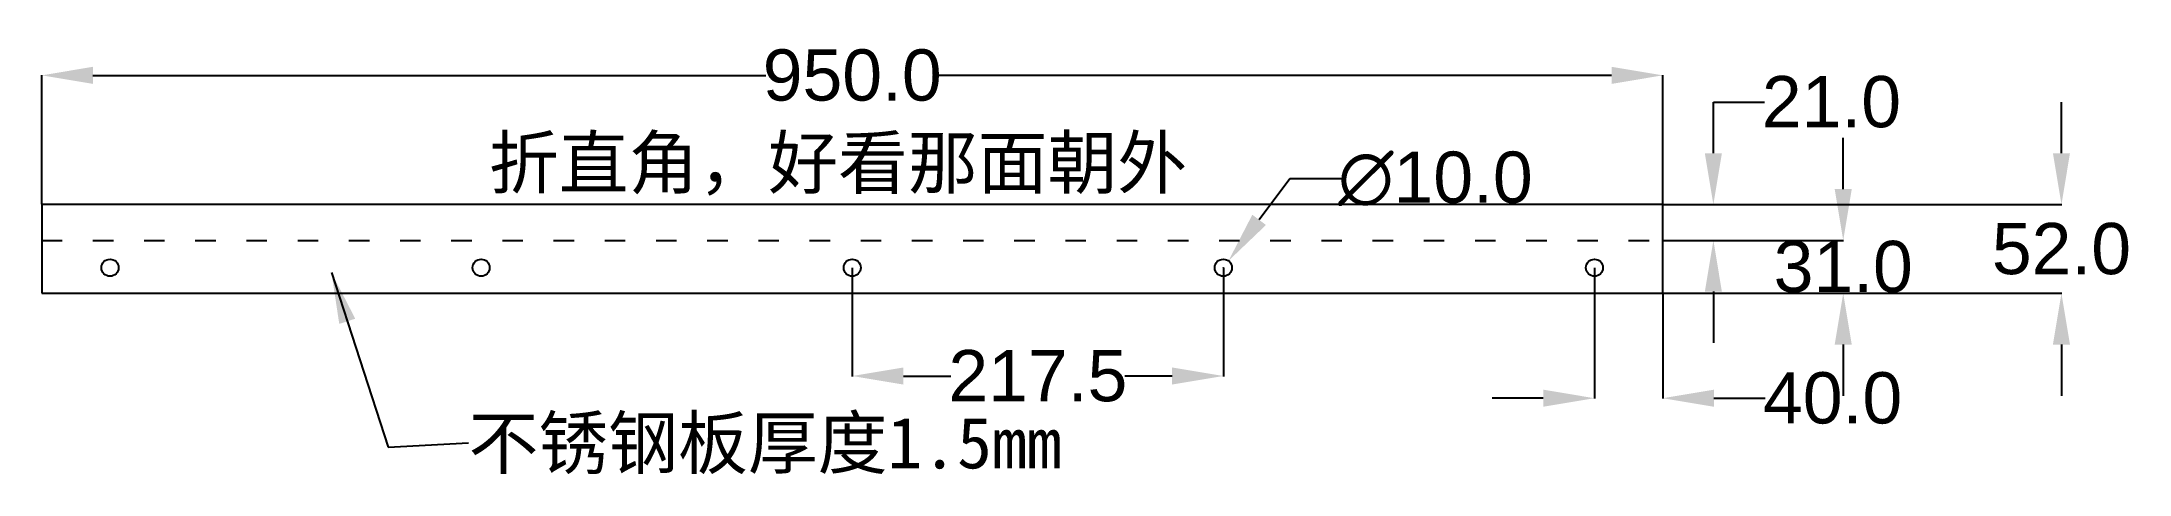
# Model space of a CAD drawing. Header units: millimetres. Extents: x 0 to 1223, y -106 to 147.
import ezdxf

# ---------------------------------------------------------------- set-up
doc = ezdxf.new("R2010")
doc.units = ezdxf.units.MM
doc.header["$PDMODE"] = 35
doc.linetypes.add('ACAD_ISO03W100', pattern=[30, 12, -18])
doc.styles.get("Standard").update_dxf_attribs({"font": 'arial.ttf'})
doc.dimstyles.get("Standard").update_dxf_attribs({"dimtxt": 30, "dimasz": 30, "dimexe": 0.18, "dimexo": 0.0625, "dimgap": 0.09, "dimtad": 0, "dimtih": 1, "dimtoh": 1, "dimdec": 1, "dimzin": 0, "dimdsep": 46, "dimtxsty": 'Standard', "dimcen": 0.09, "dimclrd": 3, "dimclre": 3, "dimclrt": 3, "dimadec": 0, "dimazin": 0, "dimtfac": 1, "dimtdec": 1, "dimtofl": 0, "dimtmove": 0, "dimatfit": 3, "dimfxl": 1, "dimtolj": 1, "dimtzin": 0, "dimarcsym": 0})

# ---------------------------------------------------------------- blocks, each defined once
blk = doc.blocks.new('*D30')
at = {"color": 3, "lineweight": -2, "transparency": 16777216}
for p, q in [((0, 52.1), (0, 127.7)), ((30, 127.6), (424.3, 127.6)), ((920, 127.6), (525.7, 127.6)), ((950, 52.1), (950, 127.7))]:
    blk.add_line(p, q, dxfattribs=at)
at = {"color": 3, "transparency": 16777216}
for points in [[(30, 132.6), (30, 122.6), (0, 127.6)], [(920, 132.6), (920, 122.6), (950, 127.6)]]:
    blk.add_solid(points, dxfattribs=at)
at = {"layer": 'Defpoints', "color": 0, "transparency": 16777216}
for p in [(950, 127.6), (0, 52), (950, 52)]:
    blk.add_point(p, dxfattribs=at)
at = {"color": 3, "transparency": 16777216, "insert": (475, 127.6), "char_height": 30, "attachment_point": 5}
blk.add_mtext('\\A1;950.0', dxfattribs=at)
blk = doc.blocks.new('*D31')
at = {"color": 3, "lineweight": -2, "transparency": 16777216}
for p, q in [((1183.7, 82), (1183.7, 112)), ((950.1, 52), (1183.9, 52)), ((950.1, 0), (1183.9, 0)), ((1183.7, -30), (1183.7, -60))]:
    blk.add_line(p, q, dxfattribs=at)
at = {"color": 3, "transparency": 16777216}
for points in [[(1178.7, 82), (1188.7, 82), (1183.7, 52)], [(1178.7, -30), (1188.7, -30), (1183.7, 0)]]:
    blk.add_solid(points, dxfattribs=at)
at = {"layer": 'Defpoints', "color": 0, "transparency": 16777216}
for p in [(950, 52), (1183.7, 52), (950, 0)]:
    blk.add_point(p, dxfattribs=at)
at = {"color": 3, "transparency": 16777216, "insert": (1183.7, 26), "char_height": 30, "attachment_point": 5}
blk.add_mtext('\\A1;52.0', dxfattribs=at)
blk = doc.blocks.new('*D32')
at = {"color": 3, "lineweight": -2, "transparency": 16777216}
for p, q in [((979.7, 82), (979.7, 112)), ((979.7, 112), (1009.7, 112)), ((950.1, 52), (979.8, 52)), ((950.1, 31), (979.8, 31)), ((979.7, 1), (979.7, -29))]:
    blk.add_line(p, q, dxfattribs=at)
at = {"color": 3, "transparency": 16777216}
for points in [[(974.7, 82), (984.7, 82), (979.7, 52)], [(974.7, 1), (984.7, 1), (979.7, 31)]]:
    blk.add_solid(points, dxfattribs=at)
at = {"layer": 'Defpoints', "color": 0, "transparency": 16777216}
for p in [(950.1, 52), (979.7, 52), (950, 31)]:
    blk.add_point(p, dxfattribs=at)
at = {"color": 3, "transparency": 16777216, "insert": (1048.9, 112), "char_height": 30, "attachment_point": 5}
blk.add_mtext('\\A1;21.0', dxfattribs=at)
blk = doc.blocks.new('*D33')
at = {"color": 3, "lineweight": -2, "transparency": 16777216}
for p, q in [((1055.8, 61), (1055.8, 91)), ((950.1, 31), (1056, 31)), ((950.1, 0), (1056, 0)), ((1055.8, -30), (1055.8, -60))]:
    blk.add_line(p, q, dxfattribs=at)
at = {"color": 3, "transparency": 16777216}
for points in [[(1050.8, 61), (1060.8, 61), (1055.8, 31)], [(1050.8, -30), (1060.8, -30), (1055.8, 0)]]:
    blk.add_solid(points, dxfattribs=at)
at = {"layer": 'Defpoints', "color": 0, "transparency": 16777216}
for p in [(950, 31), (1055.8, 31), (950, 0)]:
    blk.add_point(p, dxfattribs=at)
at = {"color": 3, "transparency": 16777216, "insert": (1055.8, 15.5), "char_height": 30, "attachment_point": 5}
blk.add_mtext('\\A1;31.0', dxfattribs=at)
blk = doc.blocks.new('*D34')
at = {"color": 3, "lineweight": -2, "transparency": 16777216}
for p, q in [((910, 14.9), (910, -61.6)), ((950, -0.1), (950, -61.6)), ((880, -61.4), (850, -61.4)), ((980, -61.4), (1010, -61.4))]:
    blk.add_line(p, q, dxfattribs=at)
at = {"color": 3, "transparency": 16777216}
for points in [[(880, -56.4), (880, -66.4), (910, -61.4)], [(980, -56.4), (980, -66.4), (950, -61.4)]]:
    blk.add_solid(points, dxfattribs=at)
at = {"layer": 'Defpoints', "color": 0, "transparency": 16777216}
for p in [(910, 15), (950, 0), (950, -61.4)]:
    blk.add_point(p, dxfattribs=at)
at = {"color": 3, "transparency": 16777216, "insert": (1049.6, -61.4), "char_height": 30, "attachment_point": 5}
blk.add_mtext('\\A1;40.0', dxfattribs=at)
blk = doc.blocks.new('*D35')
at = {"color": 3, "lineweight": -2, "transparency": 16777216}
for p, q in [((475, 14.9), (475, -48.6)), ((692.5, 14.9), (692.5, -48.6)), ((505, -48.4), (532.7, -48.4)), ((662.5, -48.4), (634.8, -48.4))]:
    blk.add_line(p, q, dxfattribs=at)
at = {"color": 3, "transparency": 16777216}
for points in [[(505, -43.4), (505, -53.4), (475, -48.4)], [(662.5, -43.4), (662.5, -53.4), (692.5, -48.4)]]:
    blk.add_solid(points, dxfattribs=at)
at = {"layer": 'Defpoints', "color": 0, "transparency": 16777216}
for p in [(475, 15), (692.5, 15), (692.5, -48.4)]:
    blk.add_point(p, dxfattribs=at)
at = {"color": 3, "transparency": 16777216, "insert": (583.8, -48.4), "char_height": 30, "attachment_point": 5}
blk.add_mtext('\\A1;217.5', dxfattribs=at)
blk = doc.blocks.new('*D36')
at = {"color": 3, "lineweight": -2, "transparency": 16777216}
for p, q in [((731.5, 67), (713.5, 43)), ((761.5, 67), (731.5, 67)), ((692.4, 15), (692.6, 15)), ((692.5, 14.9), (692.5, 15.1))]:
    blk.add_line(p, q, dxfattribs=at)
at = {"color": 3, "transparency": 16777216}
blk.add_solid([(709.5, 46), (717.5, 40), (695.5, 19)], dxfattribs=at)
at = {"layer": 'Defpoints', "color": 0, "transparency": 16777216}
for p in [(695.5, 19), (689.5, 11)]:
    blk.add_point(p, dxfattribs=at)
at = {"color": 3, "transparency": 16777216, "insert": (816.8, 67), "char_height": 30, "attachment_point": 5}
blk.add_mtext('\\A1;∅10.0', dxfattribs=at)

msp = doc.modelspace()

# ---------------------------------------------------------------- linework, layer by layer
at = {"color": 0}
for p, q in [((950, 52), (0, 52)), ((0, 52), (0, 31)), ((950, 31), (950, 52)), ((0, 31), (0, 0)), ((950, 0), (950, 31)), ((0, 0), (950, 0))]:
    msp.add_line(p, q, dxfattribs=at)
at = {"color": 4, "linetype": 'ACAD_ISO03W100'}
msp.add_line((0, 31), (950, 31), dxfattribs=at)
at = {"color": 0}
for centre in [(40, 15), (257.5, 15), (475, 15), (692.5, 15), (910, 15)]:
    msp.add_circle(centre, 5, dxfattribs=at)

# ---------------------------------------------------------------- texts
at = {"color": 4, "insert": (262.06, 91.53), "char_height": 30, "width": 439.0276, "attachment_point": 1}
msp.add_mtext('{\\fSimSun|b0|i0|c134|p2;折直角，好看那面朝外}', dxfattribs=at)
at = {"color": 3, "insert": (250.13, -72.48), "char_height": 30, "width": 467.8389, "attachment_point": 1}
msp.add_mtext('{\\fSimSun|b0|i0|c134|p2;不锈钢板厚度1.5mm}', dxfattribs=at)

# ---------------------------------------------------------------- dimensions: what is measured, and where the dimension line sits
at = {"color": 3}
for base, p1, p2, picture, middle in [((950, 127.56), (0, 52), (950, 52), '*D30', (475, 127.56)), ((692.5, -48.42), (475, 15), (692.5, 15), '*D35', (583.75, -48.42)), ((950, -61.39), (910, 15), (950, 0), '*D34', (1049.61, -61.39))]:
    dim = msp.add_linear_dim(base=base, p1=p1, p2=p2, dimstyle='Standard', dxfattribs=at)
    dim.commit()
    dim.dimension.update_dxf_attribs({"geometry": picture, "text_midpoint": middle})
dim = msp.add_linear_dim(base=(979.66, 52), p1=(950, 31), p2=(950.06, 52), angle=90, dimstyle='Standard', dxfattribs=at)
dim.commit()
dim.dimension.update_dxf_attribs({"geometry": '*D32', "text_midpoint": (1048.92, 112), "dimtype": 160})
for base, p2, picture, middle in [((1183.67, 52), (950, 52), '*D31', (1183.67, 26)), ((1055.8, 31), (950, 31), '*D33', (1055.8, 15.5))]:
    dim = msp.add_linear_dim(base=base, p1=(950, 0), p2=p2, angle=90, dimstyle='Standard', dxfattribs=at)
    dim.commit()
    dim.dimension.update_dxf_attribs({"geometry": picture, "text_midpoint": middle})
dim = msp.add_diameter_dim_2p(p1=(689.5, 11), p2=(695.5, 19), dimstyle='Standard', dxfattribs=at)
dim.commit()
dim.dimension.update_dxf_attribs({"geometry": '*D36', "text_midpoint": (816.81, 67.01)})

# ---------------------------------------------------------------- leaders
at = {"color": 3, "annotation_type": 0, "has_hookline": 1, "hookline_direction": 0, "text_width": 362.18}
msp.add_leader([(169.8, 12.16), (202.95, -90.13), (250.04, -87.48)], dimstyle='Standard', override={"dimgap": 0.09, "dimtad": 0}, dxfattribs=at)

doc.saveas('drawing.dxf')
